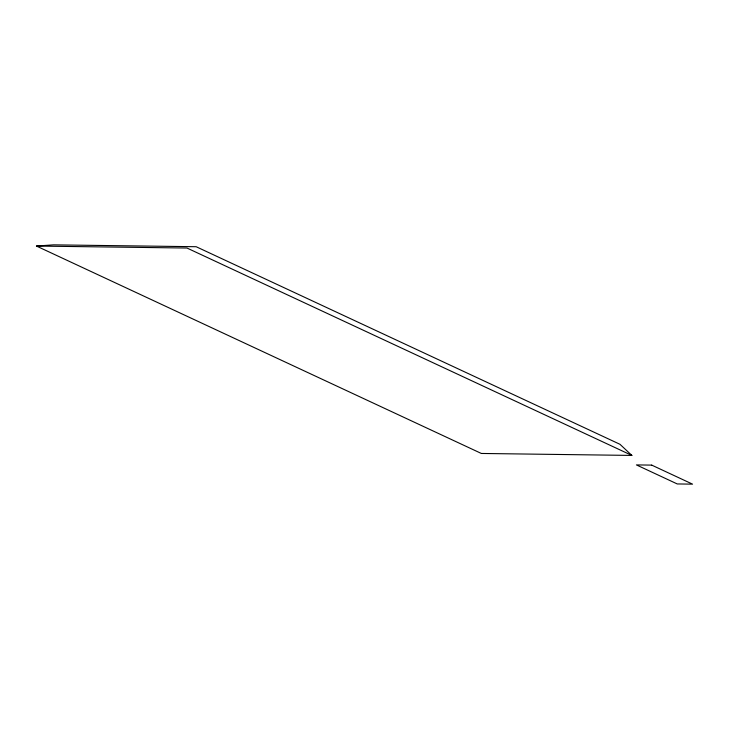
<?xml version="1.0" encoding="UTF-8"?>
<svg xmlns="http://www.w3.org/2000/svg" width="729" height="729" viewBox="0 0 729 729"><rect width="100%" height="100%" fill="white"/><g stroke="black" fill="none" stroke-linecap="round" stroke-linejoin="round"><path stroke-width="1.09" d="M36.45 246.056L53.527 244.853L196.165 246.721L619.96 444.289L631.87 455.425L481.331 453.456L36.45 246.056L186.988 248.033L631.87 455.425M651.717 465.111L636.417 464.911L677.25 483.947L692.55 484.147L651.717 465.111"/></g></svg>
